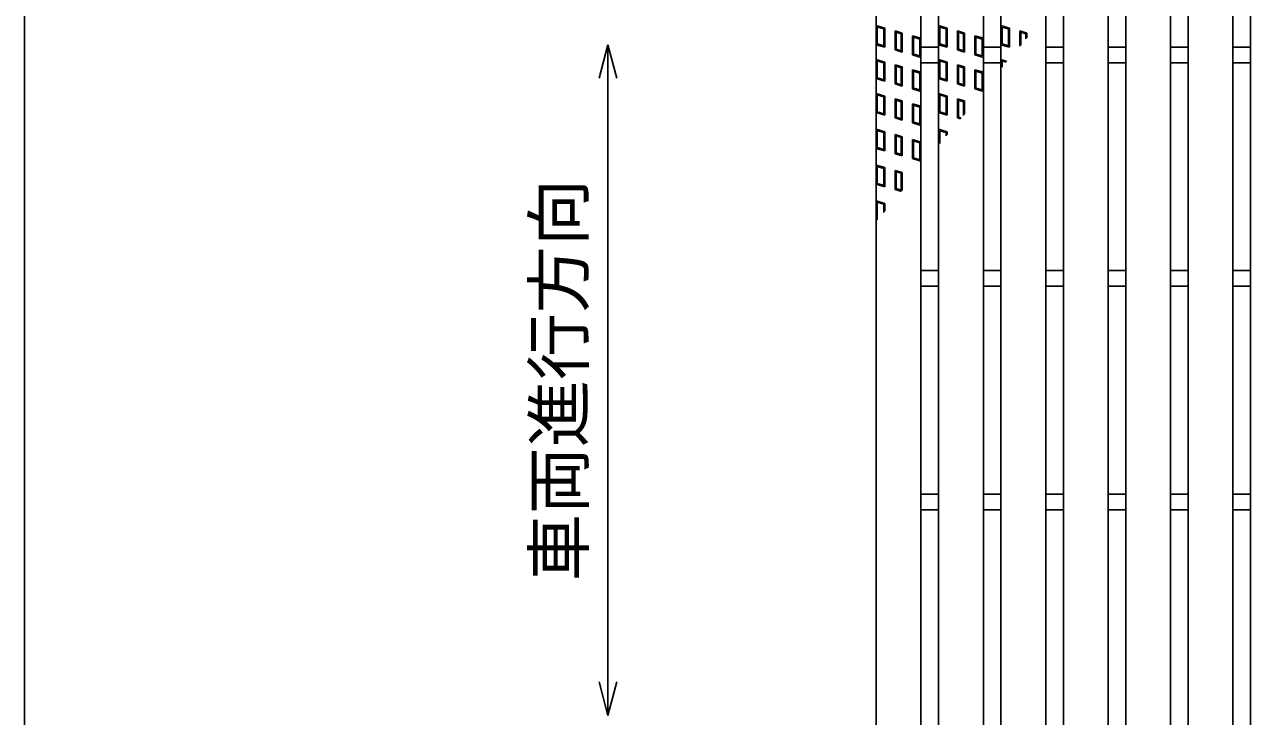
# Model space of a CAD drawing. Units: millimetres, scale not verified. Extents: x -1820 to 1731, y -1282 to 1054.
# Drawn here: x -1729 to -1181, y 8 to 317 of the extents above; entities that cross this region are included whole.
import ezdxf
from ezdxf.enums import TextEntityAlignment as Align

# ---------------------------------------------------------------- set-up
doc = ezdxf.new("R2010")
doc.units = ezdxf.units.MM
doc.header["$LTSCALE"] = 10
for name, color, linetype, lineweight in [('0_2', 150, 'Continuous', 25), ('16', 3, 'Continuous', 25), ('17', 3, 'Continuous', 25), ('22', 2, 'Continuous', 25)]:
    doc.layers.add(name, color=color, linetype=linetype, lineweight=lineweight)
doc.styles.add('ベクトル', font='')
doc.styles.get('ベクトル').set_extended_font_data('ベクトル')

msp = doc.modelspace()

# ---------------------------------------------------------------- linework, layer by layer
at = {"layer": '0_2'}
msp.add_line((-1729, -1146.5), (-1729, 1053.5), dxfattribs=at)
at = {"layer": '16'}
for p, q in [((-1348, -192), (-1348, 499)), ((-1328, -192), (-1328, 499)), ((-1320.1, -192), (-1320.1, 499)), ((-1300.1, -192), (-1300.1, 499)), ((-1264.3, -192), (-1264.3, 499)), ((-1244.3, -192), (-1244.3, 499)), ((-1236.4, -192), (-1236.4, 499)), ((-1216.4, -192), (-1216.4, 499)), ((-1208.5, -192), (-1208.5, 499)), ((-1188.5, -192), (-1188.5, 499)), ((-1180.6, -192), (-1180.6, 499)), ((-1292.2, -137.5), (-1292.2, 444.5)), ((-1272.2, -137.5), (-1272.2, 444.5)), ((-1328, 307), (-1320.1, 307)), ((-1300.1, 307), (-1292.2, 307)), ((-1272.2, 307), (-1264.3, 307)), ((-1244.3, 307), (-1236.4, 307)), ((-1216.4, 307), (-1208.5, 307)), ((-1188.5, 307), (-1180.6, 307)), ((-1328, 300), (-1320.1, 300)), ((-1300.1, 300), (-1292.2, 300)), ((-1272.2, 300), (-1264.3, 300)), ((-1244.3, 300), (-1236.4, 300)), ((-1216.4, 300), (-1208.5, 300)), ((-1188.5, 300), (-1180.6, 300)), ((-1328, 207), (-1320.1, 207)), ((-1300.1, 207), (-1292.2, 207)), ((-1272.2, 207), (-1264.3, 207)), ((-1244.3, 207), (-1236.4, 207)), ((-1216.4, 207), (-1208.5, 207)), ((-1188.5, 207), (-1180.6, 207)), ((-1328, 200), (-1320.1, 200)), ((-1300.1, 200), (-1292.2, 200)), ((-1272.2, 200), (-1264.3, 200)), ((-1244.3, 200), (-1236.4, 200)), ((-1216.4, 200), (-1208.5, 200)), ((-1188.5, 200), (-1180.6, 200)), ((-1328, 107), (-1320.1, 107)), ((-1300.1, 107), (-1292.2, 107)), ((-1272.2, 107), (-1264.3, 107)), ((-1244.3, 107), (-1236.4, 107)), ((-1216.4, 107), (-1208.5, 107)), ((-1188.5, 107), (-1180.6, 107)), ((-1328, 100), (-1320.1, 100)), ((-1300.1, 100), (-1292.2, 100)), ((-1272.2, 100), (-1264.3, 100)), ((-1244.3, 100), (-1236.4, 100)), ((-1216.4, 100), (-1208.5, 100)), ((-1188.5, 100), (-1180.6, 100))]:
    msp.add_line(p, q, dxfattribs=at)
at = {"layer": '17'}
for p, q in [((-1348, 316.6), (-1344.2, 315.46)), ((-1348, 308.05), (-1348, 316.6)), ((-1347.52, 315.96), (-1344.67, 315.11)), ((-1347.52, 308.4), (-1347.52, 315.96)), ((-1344.67, 315.11), (-1344.67, 307.55)), ((-1344.2, 315.46), (-1344.2, 306.91)), ((-1339.61, 314.23), (-1336.38, 313.27)), ((-1339.61, 305.68), (-1339.61, 314.23)), ((-1339.14, 313.6), (-1336.86, 312.91)), ((-1339.14, 306.04), (-1339.14, 313.6)), ((-1336.86, 312.91), (-1336.86, 305.35)), ((-1336.38, 313.27), (-1336.38, 304.72)), ((-1320.1, 316.6), (-1316.3, 315.46)), ((-1320.1, 308.05), (-1320.1, 316.6)), ((-1319.62, 315.96), (-1316.77, 315.11)), ((-1319.62, 308.4), (-1319.62, 315.96)), ((-1316.77, 315.11), (-1316.77, 307.55)), ((-1316.3, 315.46), (-1316.3, 306.91)), ((-1311.71, 314.23), (-1308.48, 313.27)), ((-1311.71, 305.68), (-1311.71, 314.23)), ((-1311.24, 313.6), (-1308.96, 312.91)), ((-1311.24, 306.04), (-1311.24, 313.6)), ((-1308.96, 312.91), (-1308.96, 305.35)), ((-1308.48, 313.27), (-1308.48, 304.72)), ((-1292.2, 316.6), (-1288.4, 315.46)), ((-1292.2, 308.05), (-1292.2, 316.6)), ((-1291.72, 315.96), (-1288.87, 315.11)), ((-1291.72, 308.4), (-1291.72, 315.96)), ((-1288.87, 315.11), (-1288.87, 307.55)), ((-1288.4, 315.46), (-1288.4, 306.91)), ((-1283.81, 314.23), (-1280.58, 313.27)), ((-1283.81, 307.35), (-1283.81, 314.23)), ((-1283.34, 313.6), (-1281.06, 312.91)), ((-1283.34, 307.91), (-1283.34, 313.6)), ((-1281.06, 312.91), (-1281.06, 310.61)), ((-1280.58, 313.27), (-1280.58, 311.17)), ((-1344.2, 306.91), (-1348, 308.05)), ((-1344.67, 307.55), (-1347.52, 308.4)), ((-1331.8, 312.04), (-1328, 310.9)), ((-1331.8, 303.49), (-1331.8, 312.04)), ((-1331.32, 311.4), (-1328.47, 310.55)), ((-1331.32, 303.84), (-1331.32, 311.4)), ((-1328.47, 310.55), (-1328.47, 302.99)), ((-1328, 310.9), (-1328, 302.35)), ((-1316.3, 306.91), (-1320.1, 308.05)), ((-1316.77, 307.55), (-1319.62, 308.4)), ((-1303.9, 312.04), (-1300.1, 310.9)), ((-1303.9, 303.49), (-1303.9, 312.04)), ((-1303.42, 311.4), (-1300.57, 310.55)), ((-1303.42, 303.84), (-1303.42, 311.4)), ((-1300.57, 310.55), (-1300.57, 302.99)), ((-1300.1, 310.9), (-1300.1, 302.35)), ((-1288.4, 306.91), (-1292.2, 308.05)), ((-1288.87, 307.55), (-1291.72, 308.4)), ((-1336.38, 304.72), (-1339.61, 305.68)), ((-1336.86, 305.35), (-1339.14, 306.04)), ((-1328, 302.35), (-1331.8, 303.49)), ((-1328.47, 302.99), (-1331.32, 303.84)), ((-1308.48, 304.72), (-1311.71, 305.68)), ((-1308.96, 305.35), (-1311.24, 306.04)), ((-1300.1, 302.35), (-1303.9, 303.49)), ((-1300.57, 302.99), (-1303.42, 303.84)), ((-1348, 301.4), (-1344.2, 300.26)), ((-1348, 292.85), (-1348, 301.4)), ((-1347.52, 300.76), (-1344.67, 299.91)), ((-1347.52, 293.2), (-1347.52, 300.76)), ((-1344.67, 299.91), (-1344.67, 292.35)), ((-1344.2, 300.26), (-1344.2, 291.71)), ((-1339.61, 299.03), (-1336.38, 298.07)), ((-1339.61, 290.48), (-1339.61, 299.03)), ((-1339.14, 298.4), (-1336.86, 297.71)), ((-1339.14, 290.84), (-1339.14, 298.4)), ((-1336.86, 297.71), (-1336.86, 290.15)), ((-1336.38, 298.07), (-1336.38, 289.52)), ((-1331.8, 296.84), (-1328, 295.7)), ((-1331.8, 288.29), (-1331.8, 296.84)), ((-1331.32, 296.2), (-1328.47, 295.35)), ((-1331.32, 288.64), (-1331.32, 296.2)), ((-1320.1, 301.4), (-1316.3, 300.26)), ((-1320.1, 292.85), (-1320.1, 301.4)), ((-1319.62, 300.76), (-1316.77, 299.91)), ((-1319.62, 293.2), (-1319.62, 300.76)), ((-1316.77, 299.91), (-1316.77, 292.35)), ((-1316.3, 300.26), (-1316.3, 291.71)), ((-1311.71, 299.03), (-1308.48, 298.07)), ((-1311.71, 290.48), (-1311.71, 299.03)), ((-1311.24, 298.4), (-1308.96, 297.71)), ((-1311.24, 290.84), (-1311.24, 298.4)), ((-1308.96, 297.71), (-1308.96, 290.15)), ((-1308.48, 298.07), (-1308.48, 289.52)), ((-1303.9, 296.84), (-1300.1, 295.7)), ((-1303.9, 288.29), (-1303.9, 296.84)), ((-1303.42, 296.2), (-1300.57, 295.35)), ((-1303.42, 288.64), (-1303.42, 296.2)), ((-1292.2, 301.4), (-1289.53, 300.6)), ((-1292.2, 297.44), (-1292.2, 301.4)), ((-1291.72, 300.76), (-1289.86, 300.2)), ((-1291.72, 298), (-1291.72, 300.76)), ((-1344.2, 291.71), (-1348, 292.85)), ((-1344.67, 292.35), (-1347.52, 293.2)), ((-1336.86, 290.15), (-1339.14, 290.84)), ((-1328.47, 295.35), (-1328.47, 287.79)), ((-1328, 295.7), (-1328, 287.15)), ((-1316.3, 291.71), (-1320.1, 292.85)), ((-1316.77, 292.35), (-1319.62, 293.2)), ((-1308.96, 290.15), (-1311.24, 290.84)), ((-1300.57, 295.35), (-1300.57, 287.79)), ((-1300.1, 295.7), (-1300.1, 287.15)), ((-1348, 286.2), (-1344.2, 285.06)), ((-1348, 277.65), (-1348, 286.2)), ((-1347.52, 285.56), (-1344.67, 284.71)), ((-1347.52, 278), (-1347.52, 285.56)), ((-1336.38, 289.52), (-1339.61, 290.48)), ((-1328, 287.15), (-1331.8, 288.29)), ((-1328.47, 287.79), (-1331.32, 288.64)), ((-1320.1, 286.2), (-1316.3, 285.06)), ((-1320.1, 277.65), (-1320.1, 286.2)), ((-1319.62, 285.56), (-1316.77, 284.71)), ((-1319.62, 278), (-1319.62, 285.56)), ((-1308.48, 289.52), (-1311.71, 290.48)), ((-1300.1, 287.15), (-1303.9, 288.29)), ((-1300.57, 287.79), (-1303.42, 288.64)), ((-1344.67, 284.71), (-1344.67, 277.15)), ((-1344.2, 285.06), (-1344.2, 276.51)), ((-1339.61, 283.83), (-1336.38, 282.87)), ((-1339.61, 275.28), (-1339.61, 283.83)), ((-1339.14, 283.2), (-1336.86, 282.51)), ((-1339.14, 275.64), (-1339.14, 283.2)), ((-1336.86, 282.51), (-1336.86, 274.95)), ((-1336.38, 282.87), (-1336.38, 274.32)), ((-1331.8, 281.64), (-1328, 280.5)), ((-1331.8, 273.09), (-1331.8, 281.64)), ((-1331.32, 281), (-1328.47, 280.15)), ((-1331.32, 273.44), (-1331.32, 281)), ((-1328.47, 280.15), (-1328.47, 272.59)), ((-1328, 280.5), (-1328, 271.95)), ((-1316.77, 284.71), (-1316.77, 277.15)), ((-1316.3, 285.06), (-1316.3, 276.51)), ((-1311.71, 283.83), (-1308.48, 282.87)), ((-1311.71, 275.28), (-1311.71, 283.83)), ((-1311.24, 283.2), (-1308.96, 282.51)), ((-1311.24, 275.64), (-1311.24, 283.2)), ((-1308.96, 282.51), (-1308.96, 276.44)), ((-1308.48, 282.87), (-1308.48, 277)), ((-1344.2, 276.51), (-1348, 277.65)), ((-1344.67, 277.15), (-1347.52, 278)), ((-1336.38, 274.32), (-1339.61, 275.28)), ((-1336.86, 274.95), (-1339.14, 275.64)), ((-1316.3, 276.51), (-1320.1, 277.65)), ((-1316.77, 277.15), (-1319.62, 278)), ((-1310.29, 274.86), (-1311.71, 275.28)), ((-1309.96, 275.25), (-1311.24, 275.64)), ((-1348, 270.2), (-1344.2, 269.06)), ((-1348, 261.65), (-1348, 270.2)), ((-1347.52, 269.56), (-1344.67, 268.71)), ((-1347.52, 262), (-1347.52, 269.56)), ((-1344.2, 269.06), (-1344.2, 260.51)), ((-1328, 271.95), (-1331.8, 273.09)), ((-1328.47, 272.59), (-1331.32, 273.44)), ((-1320.1, 270.2), (-1316.3, 269.06)), ((-1320.1, 263.26), (-1320.1, 270.2)), ((-1319.62, 269.56), (-1316.77, 268.71)), ((-1319.62, 263.83), (-1319.62, 269.56)), ((-1316.3, 269.06), (-1316.3, 267.76)), ((-1344.67, 268.71), (-1344.67, 261.15)), ((-1339.61, 267.83), (-1336.38, 266.87)), ((-1339.61, 259.28), (-1339.61, 267.83)), ((-1339.14, 267.2), (-1336.86, 266.51)), ((-1339.14, 259.64), (-1339.14, 267.2)), ((-1336.86, 266.51), (-1336.86, 258.95)), ((-1336.38, 266.87), (-1336.38, 258.32)), ((-1331.8, 265.64), (-1328, 264.5)), ((-1331.8, 257.09), (-1331.8, 265.64)), ((-1331.32, 265), (-1328.47, 264.15)), ((-1331.32, 257.44), (-1331.32, 265)), ((-1328.47, 264.15), (-1328.47, 256.59)), ((-1328, 264.5), (-1328, 255.95)), ((-1316.77, 268.71), (-1316.77, 267.2)), ((-1344.2, 260.51), (-1348, 261.65)), ((-1344.67, 261.15), (-1347.52, 262)), ((-1336.38, 258.32), (-1339.61, 259.28)), ((-1336.86, 258.95), (-1339.14, 259.64)), ((-1348, 254.2), (-1344.2, 253.06)), ((-1348, 245.65), (-1348, 254.2)), ((-1347.52, 253.56), (-1344.67, 252.71)), ((-1347.52, 246), (-1347.52, 253.56)), ((-1344.67, 252.71), (-1344.67, 245.15)), ((-1344.2, 253.06), (-1344.2, 244.51)), ((-1328, 255.95), (-1331.8, 257.09)), ((-1328.47, 256.59), (-1331.32, 257.44)), ((-1339.61, 251.83), (-1336.38, 250.87)), ((-1339.61, 243.28), (-1339.61, 251.83)), ((-1339.14, 251.2), (-1336.86, 250.51)), ((-1339.14, 243.64), (-1339.14, 251.2)), ((-1336.86, 250.51), (-1336.86, 242.95)), ((-1336.38, 250.87), (-1336.38, 242.83)), ((-1344.2, 244.51), (-1348, 245.65)), ((-1344.67, 245.15), (-1347.52, 246)), ((-1336.73, 242.42), (-1339.61, 243.28)), ((-1336.86, 242.95), (-1339.14, 243.64)), ((-1348, 238.2), (-1344.2, 237.06)), ((-1348, 229.65), (-1348, 238.2)), ((-1347.52, 237.56), (-1344.67, 236.71)), ((-1347.52, 230), (-1347.52, 237.56)), ((-1344.67, 236.71), (-1344.67, 233.02)), ((-1344.2, 237.06), (-1344.2, 233.58)), ((-1347.62, 229.54), (-1348, 229.65)), ((-1347.29, 229.93), (-1347.52, 230))]:
    msp.add_line(p, q, dxfattribs=at)
at = {"layer": '22', "color": 4}
for p, q in [((-1468, 308), (-1472, 293)), ((-1464, 293), (-1468, 308)), ((-1468, 308), (-1468, 8)), ((-1468, 8), (-1472, 23)), ((-1464, 23), (-1468, 8))]:
    msp.add_line(p, q, dxfattribs=at)

# ---------------------------------------------------------------- texts
at = {"layer": '22', "style": 'ベクトル'}
msp.add_text('車両進行方向', height=21.99, rotation=90, dxfattribs=at).set_placement((-1490, 68), align=Align.MIDDLE_LEFT)

doc.saveas('drawing.dxf')
